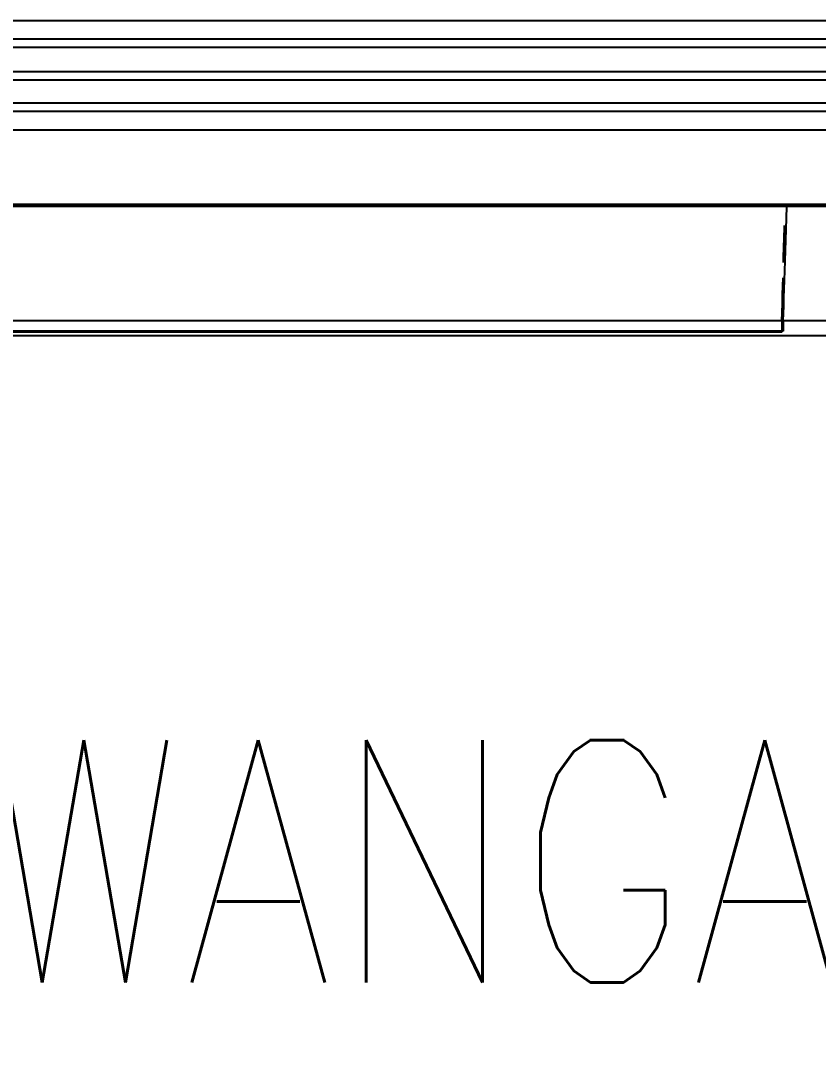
# Model space of a CAD drawing. Header units: inches. Extents: x -106706990 to 300603, y -86718466 to 1728185.
# Drawn here: x 136525 to 137348, y 48857 to 49932 of the extents above; entities that cross this region are included whole.
import ezdxf
from ezdxf.enums import TextEntityAlignment as Align

# ---------------------------------------------------------------- set-up
doc = ezdxf.new("R2010")
doc.units = ezdxf.units.IN
doc.header["$MEASUREMENT"] = 0
doc.layers.add('A-ROOMSYM', color=3, linetype='Continuous')
doc.layers.add('Edges', color=7, linetype='Continuous')
doc.styles.add('style1', font='romans.shx', dxfattribs={"height": 750})

# ---------------------------------------------------------------- blocks, each defined once
blk = doc.blocks.new('air con')
at = {"layer": 'Edges'}
for p, q in [((152.402, 26.117), (71.402, 26.117)), ((152.402, 25.469), (71.402, 25.469)), ((152.402, 25.162), (71.402, 25.162)), ((152.402, 24.304), (71.402, 24.304)), ((152.402, 24.002), (71.402, 24.002)), ((152.402, 23.184), (71.402, 23.184)), ((152.402, 22.883), (71.402, 22.883)), ((152.402, 22.213), (71.402, 22.213)), ((152.402, 19.568), (71.402, 19.568)), ((152.402, 19.493), (71.402, 19.493)), ((146.588, 19.085), (146.601, 19.493)), ((146.575, 18.687), (146.588, 19.085)), ((146.504, 18.391), (146.514, 18.752)), ((146.514, 18.752), (146.516, 18.813)), ((146.562, 18.299), (146.575, 18.687)), ((146.494, 18.035), (146.504, 18.391)), ((146.55, 17.923), (146.562, 18.299)), ((146.484, 17.685), (146.494, 18.035)), ((146.538, 17.558), (146.55, 17.923)), ((146.479, 17.503), (146.484, 17.685)), ((146.527, 17.206), (146.538, 17.558)), ((146.516, 16.869), (146.527, 17.206)), ((146.456, 16.673), (146.464, 16.956)), ((146.505, 16.546), (146.516, 16.869)), ((146.447, 16.349), (146.456, 16.673)), ((146.495, 16.239), (146.505, 16.546)), ((146.429, 15.722), (146.438, 16.032)), ((146.438, 16.032), (146.447, 16.349)), ((146.486, 15.948), (146.495, 16.239)), ((146.421, 15.42), (146.429, 15.722)), ((146.468, 15.42), (146.477, 15.675)), ((146.477, 15.675), (146.486, 15.948)), ((146.421, 15.42), (76.921, 15.42)), ((146.468, 15.42), (146.421, 15.42)), ((146.421, 15.42), (146.421, 15.051)), ((152.402, 15.42), (146.468, 15.42)), ((146.468, 15.42), (146.468, 15.051)), ((71.402, 14.898), (152.402, 14.898)), ((146.421, 15.051), (76.921, 15.051)), ((146.421, 15.012), (76.921, 15.012)), ((146.468, 15.051), (146.421, 15.051)), ((146.421, 15.051), (146.421, 15.012))]:
    blk.add_line(p, q, dxfattribs=at)

msp = doc.modelspace()

# ---------------------------------------------------------------- block references
at = {"xscale": 28.92590521224616, "yscale": 28.92590521224616, "zscale": 28.92590521224616}
msp.add_blockref('air con', (133075.5, 49176.5), dxfattribs=at)

# ---------------------------------------------------------------- texts
at = {"layer": 'A-ROOMSYM', "color": 8, "style": 'style1', "width": 0.8}
msp.add_text('PENTADBIRAN & KEWANGAN )', height=250, dxfattribs=at).set_placement((135844.7, 48940.1), align=Align.CENTER)

doc.saveas('drawing.dxf')
